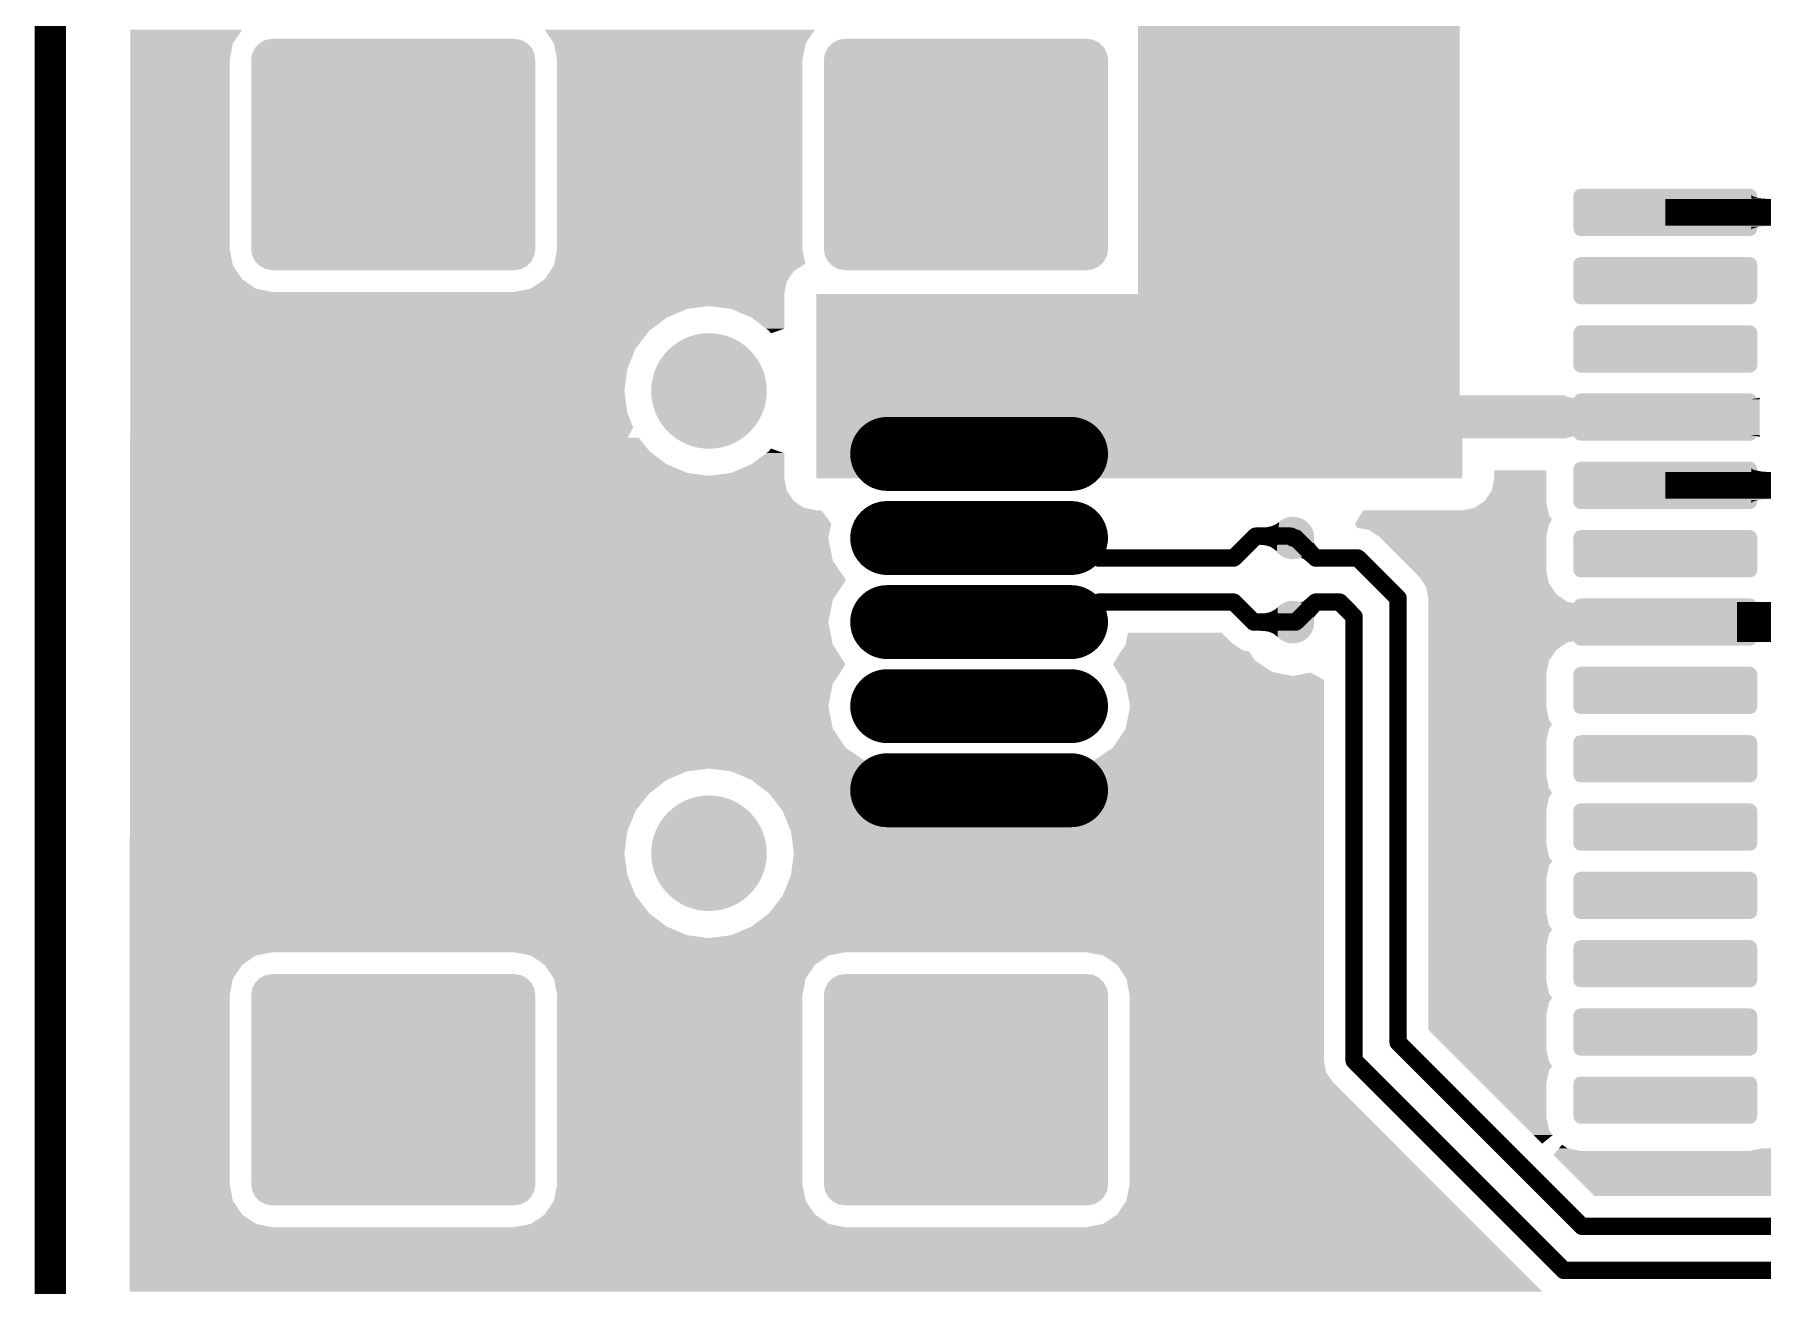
# Model space of a CAD drawing. Header units: millimetres. Extents: x -0.01 to 2.37, y -0.01 to 1.58.
# Drawn here: x -0.006 to 0.641, y 0.399 to 0.867 of the extents above; entities that cross this region are included whole.
import ezdxf

# ---------------------------------------------------------------- set-up
doc = ezdxf.new("R2010")
doc.units = ezdxf.units.MM
doc.layers.get('0').update_dxf_attribs({"linetype": 'CONTINUOUS', "lineweight": 0})
for name, color, linetype, lineweight in [('PCB_KUR_GKO', 130, 'CONTINUOUS', 0), ('PCB_KUR_GPT', 8, 'CONTINUOUS', 0), ('PCB_KUR_GTL', 30, 'CONTINUOUS', 0), ('PCB_KUR_GTP', 254, 'CONTINUOUS', 0), ('PCB_KUR_GTS', 254, 'CONTINUOUS', 0), ('PCB_KUR_TXT', 254, 'CONTINUOUS', 0)]:
    doc.layers.add(name, color=color, linetype=linetype, lineweight=lineweight)

# ---------------------------------------------------------------- blocks, each defined once
blk = doc.blocks.new('CUSTOM_66')
for points in [[(-0.0325, 0.0062), (-0.03242, 0.00653), (0.0325, 0.0062), (0.0323, 0.00653)], [(-0.03242, 0.00653), (-0.03194, 0.00682), (0.0323, 0.00653), (0.03213, 0.00682)], [(-0.03194, 0.00682), (-0.0318, 0.0069), (0.03213, 0.00682), (0.0318, 0.0069)], [(-0.0325, -0.0062), (-0.0325, 0.0062), (0.0325, -0.0062), (0.0325, 0.0062)], [(-0.0323, -0.00653), (-0.0325, -0.0062), (0.03242, -0.00653), (0.0325, -0.0062)], [(-0.03213, -0.00682), (-0.0323, -0.00653), (0.03194, -0.00682), (0.03242, -0.00653)], [(-0.0318, -0.0069), (-0.03213, -0.00682), (0.0318, -0.0069), (0.03194, -0.00682)]]:
    blk.add_solid(points)
blk = doc.blocks.new('OBLONG_67')
at = {"lineweight": 211, "const_width": 0.0197}
blk.add_lwpolyline([(0.03445, 0), (-0.03445, 0)], dxfattribs=at)
at = {"lineweight": 211, "const_width": 0.00985}
for points in [[(-0.03937, 0), (-0.03937, 0, 1), (-0.02953, 0, 1), (-0.03937, 0)], [(0.02953, 0), (0.02953, 0, 1), (0.03937, 0, 1), (0.02953, 0)]]:
    blk.add_lwpolyline(points, format="xyb", dxfattribs=at)
blk = doc.blocks.new('CUSTOM_68')
for points in [[(-0.04759, 0.0385), (-0.04702, 0.03895), (0.04775, 0.0385), (0.04679, 0.03895)], [(-0.04702, 0.03895), (-0.04571, 0.03926), (0.04679, 0.03895), (0.04615, 0.03926)], [(-0.04571, 0.03926), (-0.0453, 0.03935), (0.04615, 0.03926), (0.0453, 0.03935)], [(-0.04925, 0.0354), (-0.04916, 0.03625), (0.04925, 0.0354), (0.04905, 0.03625)], [(-0.04924, 0.03509), (-0.04925, 0.0354), (0.04924, 0.03509), (0.04925, 0.0354)], [(-0.0492, 0.03477), (-0.04924, 0.03509), (0.0492, 0.03477), (0.04924, 0.03509)], [(-0.0492, -0.03477), (-0.0492, 0.03477), (0.0492, -0.03477), (0.0492, 0.03477)], [(-0.04916, 0.03625), (-0.04874, 0.03712), (0.04905, 0.03625), (0.04885, 0.03712)], [(-0.04874, 0.03712), (-0.0484, 0.03785), (0.04885, 0.03712), (0.04827, 0.03785)], [(-0.0484, 0.03785), (-0.04759, 0.0385), (0.04827, 0.03785), (0.04775, 0.0385)], [(-0.04925, -0.0354), (-0.04924, -0.03509), (0.04925, -0.0354), (0.04924, -0.03509)], [(-0.04905, -0.03625), (-0.04925, -0.0354), (0.04916, -0.03625), (0.04925, -0.0354)], [(-0.04924, -0.03509), (-0.0492, -0.03477), (0.04924, -0.03509), (0.0492, -0.03477)], [(-0.04885, -0.03712), (-0.04905, -0.03625), (0.04874, -0.03712), (0.04916, -0.03625)], [(-0.04827, -0.03785), (-0.04885, -0.03712), (0.0484, -0.03785), (0.04874, -0.03712)], [(-0.04775, -0.0385), (-0.04827, -0.03785), (0.04759, -0.0385), (0.0484, -0.03785)], [(-0.04679, -0.03895), (-0.04775, -0.0385), (0.04702, -0.03895), (0.04759, -0.0385)], [(-0.04615, -0.03926), (-0.04679, -0.03895), (0.04571, -0.03926), (0.04702, -0.03895)], [(-0.0453, -0.03935), (-0.04615, -0.03926), (0.0453, -0.03935), (0.04571, -0.03926)]]:
    blk.add_solid(points)
blk = doc.blocks.new('ROUND_12')
h = blk.add_hatch(color=256)
edge = h.paths.add_edge_path(flags=0)
edge.add_arc((0, 0), 0.0197, 0, 360)
blk = doc.blocks.new('ROUND_16')
h = blk.add_hatch(color=256)
edge = h.paths.add_edge_path(flags=0)
edge.add_arc((0, 0), 0.008, 0, 360)
blk = doc.blocks.new('ROUND_7')
h = blk.add_hatch(color=256)
edge = h.paths.add_edge_path(flags=0)
edge.add_arc((0, 0), 0.00325, 0, 360)
blk = doc.blocks.new('ROUND_8')
h = blk.add_hatch(color=256)
edge = h.paths.add_edge_path(flags=0)
edge.add_arc((0, 0), 0.005, 0, 360)
blk = doc.blocks.new('ROUND_32')
h = blk.add_hatch(color=256)
edge = h.paths.add_edge_path(flags=0)
edge.add_arc((0, 0), 0.0075, 0, 360)
blk = doc.blocks.new('CUSTOM_81')
for points in [[(-0.03445, 0.0062), (-0.03416, 0.0074), (0.03445, 0.0062), (0.03411, 0.0074)], [(-0.03416, 0.0074), (-0.03399, 0.00759), (0.03411, 0.0074), (0.03406, 0.00759)], [(-0.03399, 0.00759), (-0.03319, 0.00846), (0.03406, 0.00759), (0.03311, 0.00846)], [(-0.03319, 0.00846), (-0.03281, 0.00856), (0.03311, 0.00846), (0.033, 0.00856)], [(-0.03281, 0.00856), (-0.0318, 0.00885), (0.033, 0.00856), (0.0318, 0.00885)], [(-0.03445, -0.0062), (-0.03445, 0.0062), (0.03445, -0.0062), (0.03445, 0.0062)], [(-0.03411, -0.0074), (-0.03445, -0.0062), (0.03416, -0.0074), (0.03445, -0.0062)], [(-0.03406, -0.00759), (-0.03411, -0.0074), (0.03399, -0.00759), (0.03416, -0.0074)], [(-0.03311, -0.00846), (-0.03406, -0.00759), (0.03319, -0.00846), (0.03399, -0.00759)], [(-0.033, -0.00856), (-0.03311, -0.00846), (0.03281, -0.00856), (0.03319, -0.00846)], [(-0.0318, -0.00885), (-0.033, -0.00856), (0.0318, -0.00885), (0.03281, -0.00856)]]:
    blk.add_solid(points)
blk = doc.blocks.new('OBLONG_82')
at = {"lineweight": 211, "const_width": 0.0277}
blk.add_lwpolyline([(0.03445, 0), (-0.03445, 0)], dxfattribs=at)
at = {"lineweight": 211, "const_width": 0.01385}
for points in [[(-0.04137, 0), (-0.04137, 0, 1), (-0.02753, 0, 1), (-0.04137, 0)], [(0.02753, 0), (0.02753, 0, 1), (0.04137, 0, 1), (0.02753, 0)]]:
    blk.add_lwpolyline(points, format="xyb", dxfattribs=at)
blk = doc.blocks.new('CUSTOM_83')
for points in [[(-0.05283, 0.03788), (-0.05178, 0.04001), (0.05285, 0.03788), (0.05176, 0.04001)], [(-0.05178, 0.04001), (-0.05167, 0.04012), (0.05176, 0.04001), (0.0517, 0.04012)], [(-0.05167, 0.04012), (-0.05002, 0.0418), (0.0517, 0.04012), (0.04999, 0.0418)], [(-0.05002, 0.0418), (-0.04986, 0.04188), (0.04999, 0.0418), (0.04991, 0.04188)], [(-0.04986, 0.04188), (-0.04778, 0.04295), (0.04991, 0.04188), (0.04774, 0.04295)], [(-0.04778, 0.04295), (-0.04753, 0.04299), (0.04774, 0.04295), (0.04765, 0.04299)], [(-0.04753, 0.04299), (-0.0453, 0.04335), (0.04765, 0.04299), (0.0453, 0.04335)], [(-0.05325, 0.0354), (-0.05289, 0.03775), (0.05325, 0.0354), (0.05287, 0.03775)], [(-0.05324, 0.03495), (-0.05325, 0.0354), (0.05324, 0.03495), (0.05325, 0.0354)], [(-0.0532, 0.03451), (-0.05324, 0.03495), (0.0532, 0.03451), (0.05324, 0.03495)], [(-0.0532, -0.03451), (-0.0532, 0.03451), (0.0532, -0.03451), (0.0532, 0.03451)], [(-0.05289, 0.03775), (-0.05283, 0.03788), (0.05287, 0.03775), (0.05285, 0.03788)], [(-0.05325, -0.0354), (-0.05324, -0.03495), (0.05325, -0.0354), (0.05324, -0.03495)], [(-0.05287, -0.03775), (-0.05325, -0.0354), (0.05289, -0.03775), (0.05325, -0.0354)], [(-0.05324, -0.03495), (-0.0532, -0.03451), (0.05324, -0.03495), (0.0532, -0.03451)], [(-0.05285, -0.03788), (-0.05287, -0.03775), (0.05283, -0.03788), (0.05289, -0.03775)], [(-0.05176, -0.04001), (-0.05285, -0.03788), (0.05178, -0.04001), (0.05283, -0.03788)], [(-0.0517, -0.04012), (-0.05176, -0.04001), (0.05167, -0.04012), (0.05178, -0.04001)], [(-0.04999, -0.0418), (-0.0517, -0.04012), (0.05002, -0.0418), (0.05167, -0.04012)], [(-0.04991, -0.04188), (-0.04999, -0.0418), (0.04986, -0.04188), (0.05002, -0.0418)], [(-0.04774, -0.04295), (-0.04991, -0.04188), (0.04778, -0.04295), (0.04986, -0.04188)], [(-0.04765, -0.04299), (-0.04774, -0.04295), (0.04753, -0.04299), (0.04778, -0.04295)], [(-0.0453, -0.04335), (-0.04765, -0.04299), (0.0453, -0.04335), (0.04753, -0.04299)]]:
    blk.add_solid(points)
blk = doc.blocks.new('ROUND_25')
h = blk.add_hatch(color=256)
edge = h.paths.add_edge_path(flags=0)
edge.add_arc((0, 0), 0.02165, 0, 360)

msp = doc.modelspace()

# ---------------------------------------------------------------- linework, layer by layer
at = {"layer": 'PCB_KUR_GKO', "lineweight": 211, "const_width": 0.0118}
msp.add_lwpolyline([(0, 0), (0, 1.5748)], dxfattribs=at)
at = {"layer": 'PCB_KUR_GTL', "lineweight": 211}
for points, const_width in [([(0.6051, 0.8006), (0.6666, 0.8006)], 0.01), ([(0.6051, 0.6983), (0.7033, 0.6983)], 0.01), ([(0.348, 0.6786), (0.3854, 0.6786)], 0.0065), ([(0.3854, 0.6786), (0.3929, 0.6711)], 0.0065), ([(0.4434, 0.6711), (0.4516, 0.6793)], 0.0065), ([(0.4516, 0.6793), (0.4649, 0.6793)], 0.0065), ([(0.4649, 0.6793), (0.4656, 0.6786)], 0.0065), ([(0.4656, 0.6786), (0.4666, 0.6786)], 0.0065), ([(0.4666, 0.6786), (0.4741, 0.6711)], 0.0065), ([(0.3929, 0.6711), (0.4434, 0.6711)], 0.0065), ([(0.4741, 0.6711), (0.4899, 0.6711)], 0.0065), ([(0.4899, 0.6711), (0.505, 0.656)], 0.0065), ([(0.3854, 0.6471), (0.3929, 0.6546)], 0.0065), ([(0.3929, 0.6546), (0.4434, 0.6546)], 0.0065), ([(0.4434, 0.6546), (0.4509, 0.6471)], 0.0065), ([(0.4666, 0.6471), (0.4741, 0.6546)], 0.0065), ([(0.4741, 0.6546), (0.4831, 0.6546)], 0.0065), ([(0.4831, 0.6546), (0.4885, 0.6491)], 0.0065), ([(0.505, 0.4896), (0.505, 0.656)], 0.0065), ([(0.632, 0.6471), (0.6802, 0.6471)], 0.015), ([(0.348, 0.6471), (0.3854, 0.6471)], 0.0065), ([(0.4509, 0.6471), (0.4656, 0.6471)], 0.0065), ([(0.4656, 0.6471), (0.4666, 0.6471)], 0.0065), ([(0.4885, 0.4828), (0.4885, 0.6491)], 0.0065), ([(0.505, 0.4896), (0.5739, 0.4207)], 0.0065), ([(0.4885, 0.4828), (0.5671, 0.4042)], 0.0065), ([(0.5739, 0.4207), (0.7238, 0.4207)], 0.0065), ([(0.5671, 0.4042), (0.7306, 0.4042)], 0.0065)]:
    msp.add_lwpolyline(points, dxfattribs=dict(at, const_width=const_width))
at = {"layer": 'PCB_KUR_GTL'}
for points in [[(0.4075, 0.77), (0.4075, 1.1576), (0.528, 0.77), (0.528, 1.1576)], [(0.03, 0.8639), (0.03, 0.8691), (0.0684, 0.8639), (0.0719, 0.8691)], [(0.1887, 0.8639), (0.1852, 0.8691), (0.283, 0.8639), (0.2865, 0.8691)], [(0.03, 0.8577), (0.03, 0.8639), (0.0672, 0.8577), (0.0684, 0.8639)], [(0.1899, 0.8577), (0.1887, 0.8639), (0.2818, 0.8577), (0.283, 0.8639)], [(0.03, 0.7868), (0.03, 0.8577), (0.0672, 0.7868), (0.0672, 0.8577)], [(0.1899, 0.7868), (0.1899, 0.8577), (0.2818, 0.7868), (0.2818, 0.8577)], [(0.6373, 0.807), (0.6373, 0.8073), (0.6375, 0.807), (0.6373, 0.8073)], [(0.6373, 0.8067), (0.6373, 0.807), (0.6379, 0.8067), (0.6375, 0.807)], [(0.6373, 0.8064), (0.6373, 0.8067), (0.6385, 0.8064), (0.6379, 0.8067)], [(0.6373, 0.8062), (0.6373, 0.8064), (0.6393, 0.8062), (0.6385, 0.8064)], [(0.6373, 0.806), (0.6373, 0.8062), (0.6402, 0.806), (0.6393, 0.8062)], [(0.6373, 0.8059), (0.6373, 0.806), (0.6413, 0.8059), (0.6402, 0.806)], [(0.6373, 0.8057), (0.6373, 0.8059), (0.644, 0.8057), (0.6413, 0.8059)], [(0.6373, 0.8056), (0.6373, 0.8057), (0.6475, 0.8056), (0.644, 0.8057)], [(0.6373, 0.7956), (0.6373, 0.8056), (0.6475, 0.7956), (0.6475, 0.8056)], [(0.6373, 0.7952), (0.6373, 0.7956), (0.6402, 0.7952), (0.6457, 0.7956)], [(0.6373, 0.795), (0.6373, 0.7952), (0.6393, 0.795), (0.6402, 0.7952)], [(0.6373, 0.7948), (0.6373, 0.795), (0.6385, 0.7948), (0.6393, 0.795)], [(0.6373, 0.7946), (0.6373, 0.7948), (0.6379, 0.7946), (0.6385, 0.7948)], [(0.6373, 0.7943), (0.6373, 0.7946), (0.6375, 0.7943), (0.6379, 0.7946)], [(0.6373, 0.794), (0.6373, 0.7943), (0.6373, 0.794), (0.6375, 0.7943)], [(0.03, 0.7807), (0.03, 0.7868), (0.0684, 0.7807), (0.0672, 0.7868)], [(0.1888, 0.7812), (0.1899, 0.7868), (0.2829, 0.7812), (0.2818, 0.7868)], [(0.03, 0.7755), (0.03, 0.7807), (0.0719, 0.7755), (0.0684, 0.7807)], [(0.1852, 0.7755), (0.18722, 0.7785), (0.2765, 0.7755), (0.2785, 0.7785)], [(0.18722, 0.7785), (0.1887, 0.7807), (0.2785, 0.7785), (0.2818, 0.7807)], [(0.1887, 0.7807), (0.18878, 0.7811), (0.2818, 0.7807), (0.2824, 0.7811)], [(0.18878, 0.7811), (0.1888, 0.7812), (0.2824, 0.7811), (0.2829, 0.7812)], [(0.03, 0.772), (0.03, 0.7755), (0.0771, 0.772), (0.0719, 0.7755)], [(0.03, 0.7708), (0.03, 0.772), (0.0833, 0.7708), (0.0771, 0.772)], [(0.03, 0.77), (0.03, 0.7708), (0.275, 0.77), (0.27516, 0.7708)], [(0.03, 0.7708), (0.03, 0.7708), (0.1738, 0.7708), (0.0833, 0.7708)], [(0.1738, 0.7708), (0.18, 0.772), (0.27516, 0.7708), (0.27539, 0.772)], [(0.18, 0.772), (0.18386, 0.7746), (0.27539, 0.772), (0.2759, 0.7746)], [(0.18386, 0.7746), (0.1852, 0.7755), (0.2759, 0.7746), (0.2765, 0.7755)], [(0.03, 0.7655), (0.03, 0.77), (0.275, 0.7655), (0.275, 0.77)], [(0.03, 0.7644), (0.03, 0.7655), (0.2386, 0.7644), (0.2468, 0.7655)], [(0.03, 0.7612), (0.03, 0.7644), (0.231, 0.7612), (0.2386, 0.7644)], [(0.2551, 0.7644), (0.2468, 0.7655), (0.275, 0.7644), (0.275, 0.7655)], [(0.2627, 0.7612), (0.2551, 0.7644), (0.275, 0.7612), (0.275, 0.7644)], [(0.287, 0.732), (0.287, 0.77), (0.528, 0.732), (0.528, 0.77)], [(0.03, 0.7562), (0.03, 0.7612), (0.2244, 0.7562), (0.231, 0.7612)], [(0.26824, 0.757), (0.2627, 0.7612), (0.275, 0.757), (0.275, 0.7612)], [(0.03, 0.7496), (0.03, 0.7562), (0.2193, 0.7496), (0.2244, 0.7562)], [(0.2693, 0.7562), (0.26824, 0.757), (0.27265, 0.7562), (0.275, 0.757)], [(0.27, 0.7553), (0.2693, 0.7562), (0.27, 0.7553), (0.27265, 0.7562)], [(0.03, 0.7419), (0.03, 0.7496), (0.2162, 0.7419), (0.2193, 0.7496)], [(0.03, 0.7337), (0.03, 0.7419), (0.2151, 0.7337), (0.2162, 0.7419)], [(0.03, 0.7255), (0.03, 0.7337), (0.2162, 0.7255), (0.2151, 0.7337)], [(0.287, 0.7315), (0.287, 0.732), (0.5684, 0.7315), (0.5676, 0.732)], [(0.287, 0.732), (0.287, 0.732), (0.5676, 0.732), (0.528, 0.732)], [(0.03, 0.72), (0.03, 0.7255), (0.2184, 0.72), (0.2162, 0.7255)], [(0.287, 0.7305), (0.287, 0.7315), (0.5733, 0.7305), (0.5684, 0.7315)], [(0.287, 0.7172), (0.287, 0.7305), (0.6405, 0.7172), (0.6405, 0.7305)], [(0.6369, 0.7305), (0.6405, 0.7312), (0.6405, 0.7305), (0.6405, 0.7312)], [(0.03, 0.71621), (0.03, 0.72), (0.2163, 0.71621), (0.2184, 0.72)], [(0.0299, 0.7112), (0.0299, 0.7162), (0.2244, 0.7112), (0.2205, 0.7162)], [(0.0299, 0.7162), (0.0299, 0.7162), (0.2205, 0.7162), (0.2177, 0.7162)], [(0.0299, 0.7162), (0.03, 0.7162), (0.2177, 0.7162), (0.21631, 0.7162)], [(0.03, 0.7162), (0.03, 0.71621), (0.2163, 0.7162), (0.2163, 0.71621)], [(0.03, 0.7162), (0.03, 0.7162), (0.21631, 0.7162), (0.2163, 0.7162)], [(0.287, 0.7162), (0.287, 0.7172), (0.5684, 0.7162), (0.5733, 0.7172)], [(0.287, 0.716), (0.287, 0.7162), (0.568, 0.716), (0.5684, 0.7162)], [(0.287, 0.701), (0.287, 0.716), (0.529, 0.701), (0.529, 0.716)], [(0.6405, 0.7165), (0.6369, 0.7172), (0.6405, 0.7165), (0.6405, 0.7172)], [(0.02989, 0.7062), (0.0299, 0.7112), (0.231, 0.7062), (0.2244, 0.7112)], [(0.02989, 0.703), (0.02989, 0.7062), (0.2386, 0.703), (0.231, 0.7062)], [(0.2551, 0.703), (0.2627, 0.7062), (0.275, 0.703), (0.275, 0.7062)], [(0.2627, 0.7062), (0.26824, 0.7104), (0.275, 0.7062), (0.275, 0.7104)], [(0.26824, 0.7104), (0.2693, 0.7112), (0.275, 0.7104), (0.27265, 0.7112)], [(0.2693, 0.7112), (0.27, 0.7121), (0.27265, 0.7112), (0.27, 0.7121)], [(0.02989, 0.7019), (0.02989, 0.703), (0.2468, 0.7019), (0.2386, 0.703)], [(0.02989, 0.701), (0.02989, 0.7019), (0.275, 0.701), (0.275, 0.7019)], [(0.02989, 0.6964), (0.02989, 0.701), (0.2759, 0.6964), (0.275, 0.701)], [(0.2468, 0.7019), (0.2551, 0.703), (0.275, 0.7019), (0.275, 0.703)], [(0.5401, 0.6964), (0.541, 0.701), (0.5605, 0.6964), (0.5605, 0.701)], [(0.541, 0.701), (0.541, 0.704), (0.5605, 0.701), (0.5605, 0.704)], [(0.6373, 0.7046), (0.6373, 0.7049), (0.6375, 0.7046), (0.6373, 0.7049)], [(0.6373, 0.7043), (0.6373, 0.7046), (0.6379, 0.7043), (0.6375, 0.7046)], [(0.6373, 0.7041), (0.6373, 0.7043), (0.6385, 0.7041), (0.6379, 0.7043)], [(0.6373, 0.7039), (0.6373, 0.7041), (0.6393, 0.7039), (0.6385, 0.7041)], [(0.6373, 0.7037), (0.6373, 0.7039), (0.6402, 0.7037), (0.6393, 0.7039)], [(0.6373, 0.7035), (0.6373, 0.7037), (0.6413, 0.7035), (0.6402, 0.7037)], [(0.6373, 0.7033), (0.6373, 0.7035), (0.644, 0.7033), (0.6413, 0.7035)], [(0.6373, 0.6933), (0.6373, 0.7033), (0.6475, 0.6933), (0.6475, 0.7033)], [(0.6373, 0.7033), (0.6373, 0.7033), (0.6475, 0.7033), (0.644, 0.7033)], [(0.02988, 0.6925), (0.02989, 0.6964), (0.2785, 0.6925), (0.2759, 0.6964)], [(0.5375, 0.6925), (0.5401, 0.6964), (0.5605, 0.6925), (0.5605, 0.6964)], [(0.6373, 0.6929), (0.6373, 0.6933), (0.6402, 0.6929), (0.6457, 0.6933)], [(0.6373, 0.6927), (0.6373, 0.6929), (0.6393, 0.6927), (0.6402, 0.6929)], [(0.02988, 0.6899), (0.02988, 0.6925), (0.2824, 0.6899), (0.2785, 0.6925)], [(0.02988, 0.689), (0.02988, 0.6899), (0.287, 0.689), (0.2824, 0.6899)], [(0.02988, 0.684), (0.02988, 0.689), (0.2926, 0.684), (0.2889, 0.689)], [(0.02988, 0.689), (0.02988, 0.689), (0.2889, 0.689), (0.287, 0.689)], [(0.4898, 0.6855), (0.49082, 0.6872), (0.5627, 0.6855), (0.5615, 0.6872)], [(0.49082, 0.6872), (0.4919, 0.689), (0.5615, 0.6872), (0.56113, 0.689)], [(0.529, 0.689), (0.5336, 0.6899), (0.56113, 0.689), (0.56095, 0.6899)], [(0.5336, 0.6899), (0.5369, 0.6921), (0.56095, 0.6899), (0.5605, 0.6921)], [(0.5369, 0.6921), (0.5375, 0.6925), (0.5605, 0.6921), (0.5605, 0.6925)], [(0.6373, 0.6925), (0.6373, 0.6927), (0.6385, 0.6925), (0.6393, 0.6927)], [(0.6373, 0.6922), (0.6373, 0.6925), (0.6379, 0.6922), (0.6385, 0.6925)], [(0.6373, 0.6919), (0.6373, 0.6922), (0.6375, 0.6919), (0.6379, 0.6922)], [(0.6373, 0.6916), (0.6373, 0.6919), (0.6373, 0.6916), (0.6375, 0.6919)], [(0.02987, 0.6786), (0.02988, 0.684), (0.2915, 0.6786), (0.2926, 0.684)], [(0.4533, 0.676), (0.4539, 0.6825), (0.4597, 0.676), (0.46023, 0.6825)], [(0.4547, 0.6825), (0.4554, 0.6826), (0.46023, 0.6825), (0.46024, 0.6826)], [(0.4554, 0.6826), (0.4562, 0.6827), (0.46024, 0.6826), (0.46025, 0.6827)], [(0.4562, 0.6827), (0.4569, 0.6829), (0.46025, 0.6827), (0.46026, 0.6829)], [(0.4569, 0.6829), (0.4575, 0.683), (0.46026, 0.6829), (0.46027, 0.683)], [(0.4575, 0.683), (0.4582, 0.6833), (0.46027, 0.683), (0.46029, 0.6833)], [(0.4582, 0.6833), (0.4588, 0.6836), (0.46029, 0.6833), (0.46032, 0.6836)], [(0.4588, 0.6836), (0.4594, 0.6839), (0.46032, 0.6836), (0.46034, 0.6839)], [(0.4594, 0.6839), (0.4599, 0.6842), (0.46034, 0.6839), (0.46037, 0.6842)], [(0.4599, 0.6842), (0.4604, 0.6846), (0.46037, 0.6842), (0.4604, 0.6846)], [(0.4889, 0.684), (0.4898, 0.6855), (0.56164, 0.684), (0.5627, 0.6855)], [(0.489, 0.6838), (0.4889, 0.684), (0.5615, 0.6838), (0.56164, 0.684)], [(0.4897, 0.6824), (0.489, 0.6838), (0.56121, 0.6824), (0.5615, 0.6838)], [(0.4942, 0.6816), (0.4899, 0.6824), (0.56105, 0.6816), (0.56121, 0.6824)], [(0.4979, 0.6791), (0.4942, 0.6816), (0.56054, 0.6791), (0.56105, 0.6816)], [(0.02987, 0.6701), (0.02987, 0.6786), (0.2932, 0.6701), (0.2915, 0.6786)], [(0.4548, 0.6759), (0.4541, 0.676), (0.45969, 0.6759), (0.4597, 0.676)], [(0.4555, 0.6758), (0.4548, 0.6759), (0.45969, 0.6758), (0.45969, 0.6759)], [(0.4562, 0.6756), (0.4555, 0.6758), (0.45967, 0.6756), (0.45969, 0.6758)], [(0.4569, 0.6754), (0.4562, 0.6756), (0.45965, 0.6754), (0.45967, 0.6756)], [(0.4575, 0.6751), (0.4569, 0.6754), (0.45963, 0.6751), (0.45965, 0.6754)], [(0.458, 0.6748), (0.4575, 0.6751), (0.4596, 0.6748), (0.45963, 0.6751)], [(0.4585, 0.6744), (0.458, 0.6748), (0.45957, 0.6744), (0.4596, 0.6748)], [(0.459, 0.674), (0.4585, 0.6744), (0.45954, 0.674), (0.45957, 0.6744)], [(0.4595, 0.6735), (0.459, 0.674), (0.4595, 0.6735), (0.45954, 0.674)], [(0.4685, 0.6711), (0.47045, 0.6734), (0.4741, 0.6711), (0.4764, 0.6734)], [(0.47045, 0.6734), (0.47181, 0.675), (0.4764, 0.6734), (0.4748, 0.675)], [(0.47181, 0.675), (0.47248, 0.6758), (0.4748, 0.675), (0.4741, 0.6758)], [(0.47248, 0.6758), (0.47274, 0.6761), (0.4741, 0.6758), (0.4739, 0.6761)], [(0.47274, 0.6761), (0.47299, 0.6764), (0.4739, 0.6761), (0.4737, 0.6764)], [(0.47299, 0.6764), (0.47316, 0.6766), (0.4737, 0.6764), (0.4735, 0.6766)], [(0.47316, 0.6766), (0.47333, 0.6768), (0.4735, 0.6766), (0.4735, 0.6768)], [(0.47333, 0.6768), (0.4735, 0.677), (0.4735, 0.6768), (0.4735, 0.677)], [(0.4981, 0.6789), (0.4979, 0.6791), (0.5605, 0.6789), (0.56054, 0.6791)], [(0.5105, 0.6665), (0.4981, 0.6789), (0.5605, 0.6665), (0.5605, 0.6789)], [(0.02986, 0.663), (0.02987, 0.6701), (0.298, 0.663), (0.2932, 0.6701)], [(0.4691, 0.671), (0.4688, 0.6711), (0.474, 0.671), (0.4741, 0.6711)], [(0.4693, 0.6709), (0.4691, 0.671), (0.4739, 0.6709), (0.474, 0.671)], [(0.4697, 0.6707), (0.4693, 0.6709), (0.4737, 0.6707), (0.4739, 0.6709)], [(0.4713, 0.6693), (0.4697, 0.6707), (0.4723, 0.6693), (0.4737, 0.6707)], [(0.4718, 0.6688), (0.4713, 0.6693), (0.4718, 0.6688), (0.4723, 0.6693)], [(0.02986, 0.6627), (0.02986, 0.663), (0.298, 0.6627), (0.298, 0.663)], [(0.02986, 0.6555), (0.02986, 0.6627), (0.2932, 0.6555), (0.298, 0.6627)], [(0.513, 0.664), (0.5105, 0.6665), (0.56101, 0.664), (0.5605, 0.6665)], [(0.51462, 0.6616), (0.513, 0.664), (0.5615, 0.6616), (0.56101, 0.664)], [(0.5155, 0.6603), (0.51462, 0.6616), (0.56239, 0.6603), (0.5615, 0.6616)], [(0.02985, 0.6471), (0.02986, 0.6555), (0.2915, 0.6471), (0.2932, 0.6555)], [(0.46858, 0.6545), (0.4685, 0.6546), (0.4687, 0.6545), (0.4685, 0.6546)], [(0.47045, 0.6523), (0.46858, 0.6545), (0.4764, 0.6523), (0.4742, 0.6545)], [(0.4687, 0.6545), (0.4688, 0.6546), (0.4742, 0.6545), (0.4741, 0.6546)], [(0.4688, 0.6546), (0.4691, 0.6547), (0.4741, 0.6546), (0.474, 0.6547)], [(0.4691, 0.6547), (0.4693, 0.6548), (0.474, 0.6547), (0.4739, 0.6548)], [(0.4693, 0.6548), (0.4697, 0.655), (0.4739, 0.6548), (0.4737, 0.655)], [(0.4697, 0.655), (0.47, 0.6553), (0.4737, 0.655), (0.4734, 0.6553)], [(0.47, 0.6553), (0.4708, 0.656), (0.4734, 0.6553), (0.4727, 0.656)], [(0.4708, 0.656), (0.4718, 0.6569), (0.4727, 0.656), (0.4718, 0.6569)], [(0.51602, 0.6575), (0.5155, 0.6603), (0.5643, 0.6575), (0.56239, 0.6603)], [(0.5163, 0.656), (0.51602, 0.6575), (0.5665, 0.656), (0.5643, 0.6575)], [(0.5163, 0.6547), (0.5163, 0.656), (0.5684, 0.6547), (0.5665, 0.656)], [(0.5163, 0.6537), (0.5163, 0.6547), (0.5733, 0.6537), (0.5684, 0.6547)], [(0.4535, 0.6503), (0.4543, 0.6504), (0.4599, 0.6503), (0.4599, 0.6504)], [(0.4535, 0.6438), (0.4535, 0.6503), (0.4599, 0.6438), (0.4599, 0.6503)], [(0.4551, 0.6504), (0.4558, 0.6505), (0.4599, 0.6504), (0.4599, 0.6505)], [(0.4558, 0.6505), (0.4565, 0.6507), (0.4599, 0.6505), (0.4599, 0.6507)], [(0.4565, 0.6507), (0.4572, 0.6509), (0.4599, 0.6507), (0.4599, 0.6509)], [(0.4572, 0.6509), (0.4578, 0.6512), (0.4599, 0.6509), (0.4599, 0.6512)], [(0.4578, 0.6512), (0.4584, 0.6515), (0.4599, 0.6512), (0.4599, 0.6515)], [(0.4584, 0.6515), (0.4589, 0.6518), (0.4599, 0.6515), (0.4599, 0.6518)], [(0.4589, 0.6518), (0.4594, 0.6522), (0.4599, 0.6518), (0.4599, 0.6522)], [(0.4594, 0.6522), (0.4599, 0.6527), (0.4599, 0.6522), (0.4599, 0.6527)], [(0.47096, 0.6517), (0.47045, 0.6523), (0.4758, 0.6517), (0.4764, 0.6523)], [(0.47282, 0.6495), (0.47096, 0.6517), (0.4739, 0.6495), (0.4758, 0.6517)], [(0.47299, 0.6493), (0.47282, 0.6495), (0.4737, 0.6493), (0.4739, 0.6495)], [(0.47324, 0.649), (0.47299, 0.6493), (0.4735, 0.649), (0.4737, 0.6493)], [(0.47342, 0.6488), (0.47325, 0.649), (0.4735, 0.6488), (0.4735, 0.649)], [(0.4735, 0.6487), (0.47342, 0.6488), (0.4735, 0.6487), (0.4735, 0.6488)], [(0.5163, 0.6487), (0.5163, 0.6537), (0.6167, 0.6487), (0.6125, 0.6537)], [(0.5163, 0.6537), (0.5163, 0.6537), (0.6125, 0.6537), (0.5733, 0.6537)], [(0.5163, 0.6471), (0.5163, 0.6487), (0.6163, 0.6471), (0.6167, 0.6487)], [(0.02985, 0.6386), (0.02985, 0.6471), (0.2932, 0.6386), (0.2915, 0.6471)], [(0.403, 0.6391), (0.4038, 0.6432), (0.4429, 0.6391), (0.4387, 0.6432)], [(0.4038, 0.6432), (0.4038, 0.6432), (0.4387, 0.6432), (0.4038, 0.6432)], [(0.4551, 0.6437), (0.4543, 0.6438), (0.4599, 0.6437), (0.4599, 0.6438)], [(0.4558, 0.6436), (0.4551, 0.6437), (0.4599, 0.6436), (0.4599, 0.6437)], [(0.4565, 0.6435), (0.4558, 0.6436), (0.4599, 0.6435), (0.4599, 0.6436)], [(0.4572, 0.6432), (0.4565, 0.6435), (0.4599, 0.6432), (0.4599, 0.6435)], [(0.4578, 0.643), (0.4572, 0.6432), (0.4599, 0.643), (0.4599, 0.6432)], [(0.4584, 0.6427), (0.4578, 0.643), (0.4599, 0.6427), (0.4599, 0.643)], [(0.4589, 0.6423), (0.4584, 0.6427), (0.4599, 0.6423), (0.4599, 0.6427)], [(0.4594, 0.6419), (0.4589, 0.6423), (0.4599, 0.6419), (0.4599, 0.6423)], [(0.4599, 0.6415), (0.4594, 0.6419), (0.4599, 0.6415), (0.4599, 0.6419)], [(0.5163, 0.6454), (0.5163, 0.6471), (0.6167, 0.6454), (0.6163, 0.6471)], [(0.5163, 0.6404), (0.5163, 0.6454), (0.6125, 0.6404), (0.6167, 0.6454)], [(0.02984, 0.6354), (0.02985, 0.6386), (0.2953, 0.6354), (0.2932, 0.6386)], [(0.02984, 0.6313), (0.02984, 0.6354), (0.2979, 0.6313), (0.2953, 0.6354)], [(0.39911, 0.6328), (0.4007, 0.6354), (0.4513, 0.6328), (0.44957, 0.6354)], [(0.4007, 0.6354), (0.40118, 0.6361), (0.44957, 0.6354), (0.4491, 0.6361)], [(0.40118, 0.6361), (0.40152, 0.6366), (0.4491, 0.6361), (0.4466, 0.6366)], [(0.40152, 0.6366), (0.4029, 0.6386), (0.4466, 0.6366), (0.44364, 0.6386)], [(0.4029, 0.6386), (0.403, 0.6391), (0.44364, 0.6386), (0.4429, 0.6391)], [(0.5163, 0.6395), (0.5163, 0.6404), (0.5684, 0.6395), (0.5733, 0.6404)], [(0.5163, 0.6404), (0.5163, 0.6404), (0.5733, 0.6404), (0.6125, 0.6404)], [(0.5163, 0.6367), (0.5163, 0.6395), (0.5643, 0.6367), (0.5684, 0.6395)], [(0.5163, 0.6326), (0.5163, 0.6367), (0.5615, 0.6326), (0.5643, 0.6367)], [(0.02984, 0.6272), (0.02984, 0.6313), (0.2953, 0.6272), (0.2979, 0.6313)], [(0.3982, 0.6313), (0.39911, 0.6328), (0.45355, 0.6313), (0.4513, 0.6328)], [(0.39997, 0.6284), (0.3982, 0.6313), (0.4579, 0.6284), (0.45355, 0.6313)], [(0.4007, 0.6272), (0.39997, 0.6284), (0.46406, 0.6272), (0.4579, 0.6284)], [(0.4656, 0.6269), (0.4722, 0.6282), (0.47452, 0.6269), (0.4722, 0.6282)], [(0.5163, 0.6277), (0.5163, 0.6326), (0.5605, 0.6277), (0.5615, 0.6326)], [(0.02983, 0.6156), (0.02984, 0.624), (0.2915, 0.6156), (0.2932, 0.624)], [(0.02984, 0.624), (0.02984, 0.6272), (0.2932, 0.624), (0.2953, 0.6272)], [(0.40091, 0.6269), (0.4007, 0.6272), (0.4656, 0.6269), (0.46406, 0.6272)], [(0.40194, 0.6254), (0.40091, 0.6269), (0.4772, 0.6254), (0.47452, 0.6269)], [(0.4029, 0.624), (0.40194, 0.6254), (0.4772, 0.624), (0.4772, 0.6254)], [(0.4046, 0.6156), (0.4029, 0.624), (0.4772, 0.6156), (0.4772, 0.624)], [(0.5163, 0.6153), (0.5163, 0.6277), (0.5605, 0.6153), (0.5605, 0.6277)], [(0.02983, 0.6071), (0.02983, 0.6156), (0.2932, 0.6071), (0.2915, 0.6156)], [(0.4029, 0.6071), (0.4046, 0.6156), (0.4772, 0.6071), (0.4772, 0.6156)], [(0.5163, 0.6104), (0.5163, 0.6153), (0.5615, 0.6104), (0.5605, 0.6153)], [(0.5163, 0.6087), (0.5163, 0.6104), (0.5627, 0.6087), (0.5615, 0.6104)], [(0.5163, 0.607), (0.5163, 0.6087), (0.5615, 0.607), (0.5627, 0.6087)], [(0.02982, 0.6), (0.02983, 0.6071), (0.298, 0.6), (0.2932, 0.6071)], [(0.3981, 0.6), (0.4029, 0.6071), (0.4772, 0.6), (0.4772, 0.6071)], [(0.5163, 0.6021), (0.5163, 0.607), (0.5605, 0.6021), (0.5615, 0.607)], [(0.5163, 0.5897), (0.5163, 0.6021), (0.5605, 0.5897), (0.5605, 0.6021)], [(0.02982, 0.5952), (0.02982, 0.6), (0.3051, 0.5952), (0.298, 0.6)], [(0.3909, 0.5952), (0.3981, 0.6), (0.4772, 0.5952), (0.4772, 0.6)], [(0.02981, 0.5912), (0.02982, 0.5922), (0.2386, 0.5912), (0.2468, 0.5922)], [(0.02981, 0.588), (0.02981, 0.5912), (0.231, 0.588), (0.2386, 0.5912)], [(0.02982, 0.5935), (0.02982, 0.5952), (0.3136, 0.5935), (0.3051, 0.5952)], [(0.02982, 0.5922), (0.02982, 0.5935), (0.4772, 0.5922), (0.4772, 0.5935)], [(0.2551, 0.5912), (0.2468, 0.5922), (0.4772, 0.5912), (0.4772, 0.5922)], [(0.2627, 0.588), (0.2551, 0.5912), (0.4772, 0.588), (0.4772, 0.5912)], [(0.3825, 0.5935), (0.3909, 0.5952), (0.4772, 0.5935), (0.4772, 0.5952)], [(0.5163, 0.5848), (0.5163, 0.5897), (0.5615, 0.5848), (0.5605, 0.5897)], [(0.0298, 0.5764), (0.02981, 0.5829), (0.2193, 0.5764), (0.2244, 0.5829)], [(0.02981, 0.5829), (0.02981, 0.588), (0.2244, 0.5829), (0.231, 0.588)], [(0.2693, 0.5829), (0.2627, 0.588), (0.4772, 0.5829), (0.4772, 0.588)], [(0.2744, 0.5764), (0.2693, 0.5829), (0.4772, 0.5764), (0.4772, 0.5829)], [(0.5163, 0.5831), (0.5163, 0.5848), (0.5627, 0.5831), (0.5615, 0.5848)], [(0.5163, 0.5814), (0.5163, 0.5831), (0.5615, 0.5814), (0.5627, 0.5831)], [(0.0298, 0.5687), (0.0298, 0.5764), (0.2162, 0.5687), (0.2193, 0.5764)], [(0.2775, 0.5687), (0.2744, 0.5764), (0.4772, 0.5687), (0.4772, 0.5764)], [(0.5163, 0.5765), (0.5163, 0.5814), (0.5605, 0.5765), (0.5615, 0.5814)], [(0.5163, 0.5641), (0.5163, 0.5765), (0.5605, 0.5641), (0.5605, 0.5765)], [(0.02979, 0.5605), (0.0298, 0.5687), (0.2151, 0.5605), (0.2162, 0.5687)], [(0.2786, 0.5605), (0.2775, 0.5687), (0.4772, 0.5605), (0.4772, 0.5687)], [(0.5163, 0.5592), (0.5163, 0.5641), (0.5615, 0.5592), (0.5605, 0.5641)], [(0.02979, 0.5523), (0.02979, 0.5605), (0.2162, 0.5523), (0.2151, 0.5605)], [(0.2775, 0.5523), (0.2786, 0.5605), (0.4772, 0.5523), (0.4772, 0.5605)], [(0.5163, 0.5575), (0.5163, 0.5592), (0.5627, 0.5575), (0.5615, 0.5592)], [(0.5163, 0.5558), (0.5163, 0.5575), (0.5615, 0.5558), (0.5627, 0.5575)], [(0.02978, 0.5446), (0.02979, 0.5523), (0.2193, 0.5446), (0.2162, 0.5523)], [(0.2744, 0.5446), (0.2775, 0.5523), (0.4772, 0.5446), (0.4772, 0.5523)], [(0.5163, 0.5509), (0.5163, 0.5558), (0.5605, 0.5509), (0.5615, 0.5558)], [(0.5163, 0.5385), (0.5163, 0.5509), (0.5605, 0.5385), (0.5605, 0.5509)], [(0.02978, 0.538), (0.02978, 0.5446), (0.2244, 0.538), (0.2193, 0.5446)], [(0.2693, 0.538), (0.2744, 0.5446), (0.4772, 0.538), (0.4772, 0.5446)], [(0.02978, 0.533), (0.02978, 0.538), (0.231, 0.533), (0.2244, 0.538)], [(0.2627, 0.533), (0.2693, 0.538), (0.4772, 0.533), (0.4772, 0.538)], [(0.5163, 0.5336), (0.5163, 0.5385), (0.5615, 0.5336), (0.5605, 0.5385)], [(0.02977, 0.5298), (0.02978, 0.533), (0.2386, 0.5298), (0.231, 0.533)], [(0.2551, 0.5298), (0.2627, 0.533), (0.4772, 0.5298), (0.4772, 0.533)], [(0.5163, 0.5319), (0.5163, 0.5336), (0.5627, 0.5319), (0.5615, 0.5336)], [(0.5163, 0.5302), (0.5163, 0.5319), (0.5615, 0.5302), (0.5627, 0.5319)], [(0.02977, 0.5287), (0.02977, 0.5298), (0.2468, 0.5287), (0.2386, 0.5298)], [(0.02977, 0.5234), (0.02977, 0.5287), (0.4772, 0.5234), (0.4772, 0.5287)], [(0.2468, 0.5287), (0.2551, 0.5298), (0.4772, 0.5287), (0.4772, 0.5298)], [(0.5163, 0.5253), (0.5163, 0.5302), (0.5605, 0.5253), (0.5615, 0.5302)], [(0.5163, 0.5129), (0.5163, 0.5253), (0.5605, 0.5129), (0.5605, 0.5253)], [(0.02976, 0.5135), (0.02977, 0.5187), (0.0684, 0.5135), (0.0719, 0.5187)], [(0.02977, 0.5222), (0.02977, 0.5234), (0.0771, 0.5222), (0.0833, 0.5234)], [(0.02977, 0.5234), (0.02977, 0.5234), (0.0833, 0.5234), (0.1738, 0.5234)], [(0.02977, 0.5187), (0.02977, 0.5222), (0.0719, 0.5187), (0.0771, 0.5222)], [(0.18, 0.5222), (0.1738, 0.5234), (0.2917, 0.5222), (0.2978, 0.5234)], [(0.1738, 0.5234), (0.1738, 0.5234), (0.2978, 0.5234), (0.3884, 0.5234)], [(0.1852, 0.5187), (0.18, 0.5222), (0.2865, 0.5187), (0.2917, 0.5222)], [(0.1887, 0.5135), (0.1852, 0.5187), (0.283, 0.5135), (0.2865, 0.5187)], [(0.3945, 0.5222), (0.3884, 0.5234), (0.4772, 0.5222), (0.4772, 0.5234)], [(0.3997, 0.5187), (0.3945, 0.5222), (0.4772, 0.5187), (0.4772, 0.5222)], [(0.4032, 0.5135), (0.3997, 0.5187), (0.4772, 0.5135), (0.4772, 0.5187)], [(0.02976, 0.5073), (0.02976, 0.5135), (0.0672, 0.5073), (0.0684, 0.5135)], [(0.1899, 0.5073), (0.1887, 0.5135), (0.2818, 0.5073), (0.283, 0.5135)], [(0.4044, 0.5073), (0.4032, 0.5135), (0.4772, 0.5073), (0.4772, 0.5135)], [(0.5163, 0.5081), (0.5163, 0.5129), (0.5615, 0.5081), (0.5605, 0.5129)], [(0.02971, 0.4365), (0.02976, 0.5073), (0.0672, 0.4365), (0.0672, 0.5073)], [(0.1899, 0.4365), (0.1899, 0.5073), (0.2818, 0.4365), (0.2818, 0.5073)], [(0.4044, 0.4828), (0.4044, 0.5073), (0.4772, 0.4828), (0.4772, 0.5073)], [(0.5163, 0.5063), (0.5163, 0.5081), (0.5627, 0.5063), (0.5615, 0.5081)], [(0.5163, 0.5046), (0.5163, 0.5063), (0.5615, 0.5046), (0.5627, 0.5063)], [(0.5163, 0.4997), (0.5163, 0.5046), (0.5605, 0.4997), (0.5615, 0.5046)], [(0.5163, 0.4943), (0.5163, 0.4997), (0.5605, 0.4943), (0.5605, 0.4997)], [(0.52332, 0.4873), (0.5163, 0.4943), (0.5605, 0.4873), (0.5605, 0.4943)], [(0.52813, 0.4825), (0.52332, 0.4873), (0.5615, 0.4825), (0.5605, 0.4873)], [(0.4044, 0.4784), (0.4044, 0.4828), (0.478, 0.4784), (0.4772, 0.4828)], [(0.52993, 0.4807), (0.52813, 0.4825), (0.5627, 0.4807), (0.5615, 0.4825)], [(0.53164, 0.479), (0.52993, 0.4807), (0.5615, 0.479), (0.5627, 0.4807)], [(0.4044, 0.4748), (0.4044, 0.4784), (0.4805, 0.4748), (0.478, 0.4784)], [(0.4044, 0.4365), (0.4044, 0.4748), (0.51875, 0.4365), (0.4805, 0.4748)], [(0.53645, 0.4742), (0.53164, 0.479), (0.5605, 0.4742), (0.5615, 0.479)], [(0.54888, 0.4618), (0.53645, 0.4742), (0.5605, 0.4618), (0.5605, 0.4742)], [(0.55379, 0.4569), (0.54888, 0.4618), (0.5615, 0.4569), (0.5605, 0.4618)], [(0.55579, 0.4549), (0.55379, 0.4569), (0.5629, 0.4549), (0.5615, 0.4569)], [(0.559, 0.4517), (0.55579, 0.4549), (0.559, 0.4517), (0.5629, 0.4549)], [(0.5632, 0.4474), (0.56451, 0.449), (0.73442, 0.4474), (0.73603, 0.449)], [(0.5786, 0.4321), (0.5632, 0.4474), (0.7191, 0.4321), (0.73442, 0.4474)], [(0.56451, 0.449), (0.56533, 0.45), (0.5733, 0.449), (0.5684, 0.45)], [(0.56451, 0.449), (0.56451, 0.449), (0.6369, 0.449), (0.5733, 0.449)], [(0.56533, 0.45), (0.5664, 0.4513), (0.5684, 0.45), (0.5664, 0.4513)], [(0.6369, 0.449), (0.6417, 0.45), (0.73603, 0.449), (0.73703, 0.45)], [(0.02971, 0.4303), (0.02971, 0.4365), (0.0684, 0.4303), (0.0672, 0.4365)], [(0.1887, 0.4303), (0.1899, 0.4365), (0.283, 0.4303), (0.2818, 0.4365)], [(0.4032, 0.4303), (0.4044, 0.4365), (0.52494, 0.4303), (0.51875, 0.4365)], [(0.0297, 0.4251), (0.02971, 0.4303), (0.0719, 0.4251), (0.0684, 0.4303)], [(0.1852, 0.4251), (0.1887, 0.4303), (0.2865, 0.4251), (0.283, 0.4303)], [(0.3997, 0.4251), (0.4032, 0.4303), (0.53014, 0.4251), (0.52494, 0.4303)], [(0.0297, 0.4216), (0.0297, 0.4251), (0.0771, 0.4216), (0.0719, 0.4251)], [(0.0297, 0.4204), (0.0297, 0.4216), (0.0833, 0.4204), (0.0771, 0.4216)], [(0.1738, 0.4204), (0.18, 0.4216), (0.2978, 0.4204), (0.2917, 0.4216)], [(0.18, 0.4216), (0.1852, 0.4251), (0.2917, 0.4216), (0.2865, 0.4251)], [(0.3884, 0.4204), (0.3945, 0.4216), (0.53483, 0.4204), (0.53363, 0.4216)], [(0.3945, 0.4216), (0.3997, 0.4251), (0.53363, 0.4216), (0.53014, 0.4251)], [(0.02968, 0.3962), (0.0297, 0.4204), (0.559, 0.3962), (0.53483, 0.4204)], [(0.0297, 0.4204), (0.0297, 0.4204), (0.1738, 0.4204), (0.0833, 0.4204)], [(0.1738, 0.4204), (0.1738, 0.4204), (0.3884, 0.4204), (0.2978, 0.4204)]]:
    msp.add_solid(points, dxfattribs=at)

# ---------------------------------------------------------------- block references
at = {"layer": 'PCB_KUR_GPT'}
for name, p in [('CUSTOM_68', (0.1285, 0.8223)), ('CUSTOM_68', (0.3431, 0.8223)), ('CUSTOM_66', (0.6051, 0.8006)), ('CUSTOM_66', (0.6051, 0.775)), ('ROUND_12', (0.2468, 0.7337)), ('CUSTOM_66', (0.6051, 0.7494)), ('CUSTOM_66', (0.6051, 0.7239)), ('OBLONG_67', (0.348, 0.7101)), ('CUSTOM_66', (0.6051, 0.6983)), ('OBLONG_67', (0.348, 0.6786)), ('CUSTOM_66', (0.6051, 0.6727)), ('OBLONG_67', (0.348, 0.6471)), ('CUSTOM_66', (0.6051, 0.6471)), ('CUSTOM_66', (0.6051, 0.6215)), ('OBLONG_67', (0.348, 0.6156)), ('CUSTOM_66', (0.6051, 0.5959)), ('OBLONG_67', (0.348, 0.5841)), ('ROUND_12', (0.2468, 0.5605)), ('CUSTOM_66', (0.6051, 0.5703)), ('CUSTOM_66', (0.6051, 0.5447)), ('CUSTOM_66', (0.6051, 0.5191)), ('CUSTOM_68', (0.1285, 0.4719)), ('CUSTOM_68', (0.3431, 0.4719)), ('CUSTOM_66', (0.6051, 0.4935)), ('CUSTOM_66', (0.6051, 0.468))]:
    msp.add_blockref(name, p, dxfattribs=at)
at = {"layer": 'PCB_KUR_GTL'}
for name, p in [('CUSTOM_68', (0.1285, 0.8223)), ('CUSTOM_68', (0.3431, 0.8223)), ('CUSTOM_66', (0.6051, 0.8006)), ('ROUND_8', (0.6051, 0.8006)), ('CUSTOM_66', (0.6051, 0.775)), ('ROUND_16', (0.312, 0.758)), ('ROUND_16', (0.332, 0.758)), ('ROUND_16', (0.352, 0.758)), ('ROUND_12', (0.2468, 0.7337)), ('CUSTOM_66', (0.6051, 0.7494)), ('ROUND_16', (0.322, 0.738)), ('ROUND_16', (0.342, 0.738)), ('ROUND_16', (0.362, 0.738)), ('CUSTOM_66', (0.6051, 0.7239)), ('OBLONG_67', (0.348, 0.7101)), ('CUSTOM_66', (0.6051, 0.6983)), ('ROUND_8', (0.6051, 0.6983)), ('OBLONG_67', (0.348, 0.6786)), ('ROUND_16', (0.4656, 0.6786)), ('ROUND_7', (0.348, 0.6786)), ('ROUND_7', (0.3854, 0.6786)), ('ROUND_7', (0.3854, 0.6786)), ('ROUND_7', (0.4516, 0.6793)), ('ROUND_7', (0.4516, 0.6793)), ('ROUND_7', (0.4649, 0.6793)), ('ROUND_7', (0.4649, 0.6793)), ('ROUND_7', (0.4656, 0.6786)), ('ROUND_7', (0.4656, 0.6786)), ('ROUND_7', (0.4666, 0.6786)), ('ROUND_7', (0.4666, 0.6786)), ('ROUND_7', (0.3929, 0.6711)), ('ROUND_7', (0.3929, 0.6711)), ('ROUND_7', (0.4434, 0.6711)), ('ROUND_7', (0.4434, 0.6711)), ('ROUND_7', (0.4741, 0.6711)), ('ROUND_7', (0.4741, 0.6711)), ('ROUND_7', (0.4899, 0.6711)), ('ROUND_7', (0.4899, 0.6711)), ('CUSTOM_66', (0.6051, 0.6727)), ('OBLONG_67', (0.348, 0.6471)), ('ROUND_7', (0.3929, 0.6546)), ('ROUND_7', (0.3929, 0.6546)), ('ROUND_7', (0.4434, 0.6546)), ('ROUND_7', (0.4434, 0.6546)), ('ROUND_16', (0.4656, 0.6471)), ('ROUND_7', (0.4741, 0.6546)), ('ROUND_7', (0.4741, 0.6546)), ('ROUND_7', (0.4831, 0.6546)), ('ROUND_7', (0.4831, 0.6546)), ('ROUND_7', (0.505, 0.656)), ('ROUND_7', (0.505, 0.656)), ('CUSTOM_66', (0.6051, 0.6471)), ('ROUND_32', (0.632, 0.6471)), ('ROUND_7', (0.348, 0.6471)), ('ROUND_7', (0.3854, 0.6471)), ('ROUND_7', (0.4509, 0.6471)), ('ROUND_7', (0.4509, 0.6471)), ('ROUND_7', (0.4656, 0.6471)), ('ROUND_7', (0.4656, 0.6471)), ('ROUND_7', (0.4666, 0.6471)), ('ROUND_7', (0.4885, 0.6491)), ('ROUND_7', (0.4885, 0.6491)), ('CUSTOM_66', (0.6051, 0.6215)), ('OBLONG_67', (0.348, 0.6156)), ('CUSTOM_66', (0.6051, 0.5959)), ('OBLONG_67', (0.348, 0.5841)), ('ROUND_12', (0.2468, 0.5605)), ('CUSTOM_66', (0.6051, 0.5703)), ('CUSTOM_66', (0.6051, 0.5447)), ('CUSTOM_66', (0.6051, 0.5191)), ('CUSTOM_68', (0.1285, 0.4719)), ('CUSTOM_68', (0.3431, 0.4719)), ('CUSTOM_66', (0.6051, 0.4935)), ('ROUND_7', (0.505, 0.4896)), ('ROUND_7', (0.505, 0.4896)), ('ROUND_7', (0.4885, 0.4828)), ('ROUND_7', (0.4885, 0.4828)), ('CUSTOM_66', (0.6051, 0.468)), ('ROUND_7', (0.5739, 0.4207)), ('ROUND_7', (0.5739, 0.4207)), ('ROUND_7', (0.5671, 0.4042)), ('ROUND_7', (0.5671, 0.4042))]:
    msp.add_blockref(name, p, dxfattribs=at)
at = {"layer": 'PCB_KUR_GTP'}
for name, p in [('CUSTOM_68', (0.1285, 0.8223)), ('CUSTOM_68', (0.3431, 0.8223)), ('CUSTOM_66', (0.6051, 0.8006)), ('CUSTOM_66', (0.6051, 0.775)), ('CUSTOM_66', (0.6051, 0.7494)), ('CUSTOM_66', (0.6051, 0.7239)), ('OBLONG_67', (0.348, 0.7101)), ('CUSTOM_66', (0.6051, 0.6983)), ('OBLONG_67', (0.348, 0.6786)), ('CUSTOM_66', (0.6051, 0.6727)), ('OBLONG_67', (0.348, 0.6471)), ('CUSTOM_66', (0.6051, 0.6471)), ('CUSTOM_66', (0.6051, 0.6215)), ('OBLONG_67', (0.348, 0.6156)), ('CUSTOM_66', (0.6051, 0.5959)), ('OBLONG_67', (0.348, 0.5841)), ('CUSTOM_66', (0.6051, 0.5703)), ('CUSTOM_66', (0.6051, 0.5447)), ('CUSTOM_66', (0.6051, 0.5191)), ('CUSTOM_68', (0.1285, 0.4719)), ('CUSTOM_68', (0.3431, 0.4719)), ('CUSTOM_66', (0.6051, 0.4935)), ('CUSTOM_66', (0.6051, 0.468))]:
    msp.add_blockref(name, p, dxfattribs=at)
at = {"layer": 'PCB_KUR_GTS'}
for name, p in [('CUSTOM_83', (0.1285, 0.8223)), ('CUSTOM_83', (0.3431, 0.8223)), ('CUSTOM_81', (0.6051, 0.8006)), ('CUSTOM_81', (0.6051, 0.775)), ('CUSTOM_81', (0.6051, 0.7494)), ('ROUND_25', (0.2468, 0.7337)), ('CUSTOM_81', (0.6051, 0.7239)), ('OBLONG_82', (0.348, 0.7101)), ('CUSTOM_81', (0.6051, 0.6983)), ('OBLONG_82', (0.348, 0.6786)), ('CUSTOM_81', (0.6051, 0.6727)), ('OBLONG_82', (0.348, 0.6471)), ('CUSTOM_81', (0.6051, 0.6471)), ('OBLONG_82', (0.348, 0.6156)), ('CUSTOM_81', (0.6051, 0.6215)), ('CUSTOM_81', (0.6051, 0.5959)), ('OBLONG_82', (0.348, 0.5841)), ('ROUND_25', (0.2468, 0.5605)), ('CUSTOM_81', (0.6051, 0.5703)), ('CUSTOM_81', (0.6051, 0.5447)), ('CUSTOM_81', (0.6051, 0.5191)), ('CUSTOM_83', (0.1285, 0.4719)), ('CUSTOM_83', (0.3431, 0.4719)), ('CUSTOM_81', (0.6051, 0.4935)), ('CUSTOM_81', (0.6051, 0.468))]:
    msp.add_blockref(name, p, dxfattribs=at)
at = {"layer": 'PCB_KUR_TXT'}
for name, p in [('ROUND_8', (0.312, 0.758)), ('ROUND_8', (0.332, 0.758)), ('ROUND_8', (0.352, 0.758)), ('ROUND_12', (0.2468, 0.7337)), ('ROUND_8', (0.322, 0.738)), ('ROUND_8', (0.342, 0.738)), ('ROUND_8', (0.362, 0.738)), ('ROUND_8', (0.4656, 0.6786)), ('ROUND_8', (0.4656, 0.6471)), ('ROUND_12', (0.2468, 0.5605))]:
    msp.add_blockref(name, p, dxfattribs=at)

doc.saveas('drawing.dxf')
